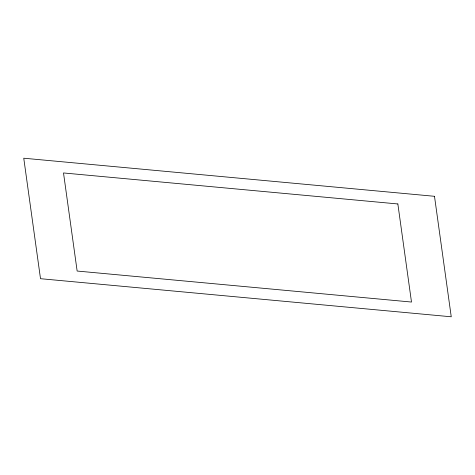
<?xml version="1.0" encoding="UTF-8"?>
<svg xmlns="http://www.w3.org/2000/svg" width="475" height="475" viewBox="0 0 475 475"><rect width="100%" height="100%" fill="white"/><g stroke="black" fill="none" stroke-linecap="round" stroke-linejoin="round"><path stroke-width="0.71" d="M434.494 196.3L23.75 158.211L40.506 278.7L451.25 316.789L434.494 196.3M397.854 203.959L63.507 172.953L77.146 271.041L411.492 302.047L397.854 203.959"/></g></svg>
